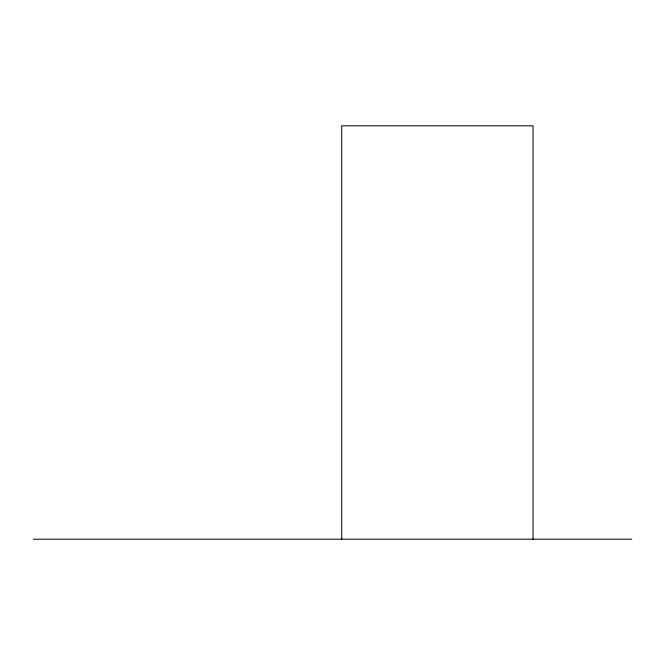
<?xml version="1.0" encoding="UTF-8"?>
<svg xmlns="http://www.w3.org/2000/svg" width="665" height="665" viewBox="0 0 665 665"><rect width="100%" height="100%" fill="white"/><g stroke="black" fill="none" stroke-linecap="round" stroke-linejoin="round"><path stroke-width="1" d="M33.25 539.199L631.75 539.199M533.031 539.199L533.031 125.801L341.752 125.801L341.752 539.199"/></g></svg>
